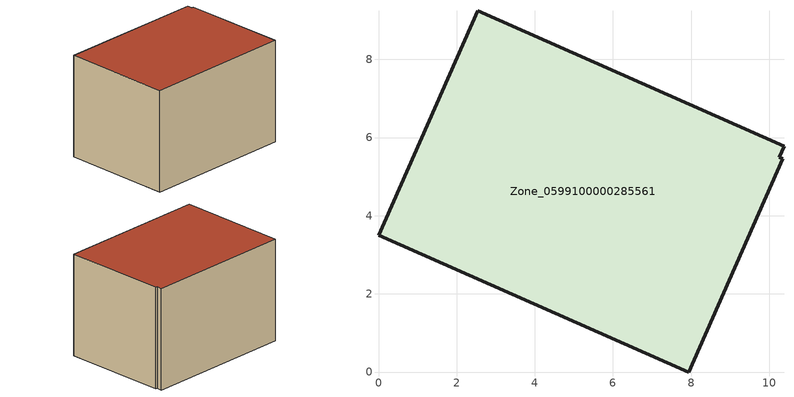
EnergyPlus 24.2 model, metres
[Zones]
Zone_0599100000285561
 floor ground (C_G): 0,3.5 2.54,9.24 10.38,5.78 10.25,5.5 10.35,5.46 7.94,0 z0
 wall outside (C_F): 2.54,9.24 0,3.5 7.94,0 10.35,5.46 10.25,5.5 10.38,5.78 2.54,9.24 z0:5.86
 roof outside (C_R): 0,3.5 7.94,0 10.35,5.46 10.25,5.5 10.38,5.78 2.54,9.24 z5.86
[BUILDING]
Pand.0599100000285561: North Axis=0; Terrain=City; Loads Convergence Tolerance Value=0.04; Temperature Convergence Tolerance Value=0.4; Solar Distribution=FullExterior; Maximum Number of Warmup Days=25; Minimum Number of Warmup Days=1
[Site:Location]
Rotterdam.The.Hague.AP_ZH_NLD Design_Conditions: Latitude=51.96; Longitude=4.45; Time Zone=1; Elevation=-4.5
[SITE:GROUNDTEMPERATURE:BUILDINGSURFACE]
18, 18, 18, 18, 18, 18, 18, 18, 18, 18, 18, 18
[MATERIAL] Thermal Absorptance=0.9; Solar Absorptance=0.7; Visible Absorptance=0.7
Name | Roughness | Thickness | Conductivity | Density | Specific Heat
G.TI.1946-1964 | MediumSmooth | 0.15 | 1 | 540 | 1210
F.TI.1946-1964 | Rough | 0.3 | 0.857143 | 1920 | 840
R.TI.1946-1964 | MediumRough | 0.2 | 0.277778 | 1500 | 1000
[CONSTRUCTION]
C_G: G.TI.1946-1964
C_F: F.TI.1946-1964
C_R: R.TI.1946-1964
[ZONE]
Zone_0599100000285561: Type=1; Multiplier=1; Ceiling Height=Autocalculate; Volume=Autocalculate; Floor Area=autocalculate; Part of Total Floor Area=Yes
[ZONEINFILTRATION:DESIGNFLOWRATE]
Infil_Zone_0599100000285561: Zone or ZoneList or Space or SpaceList=Zone_0599100000285561; Schedule=AlwaysOn; Design Flow Rate Calculation Method=Flow/Area; Flow Rate per Floor Area=0.003; Constant Term Coefficient=1; Temperature Term Coefficient=0; Velocity Term Coefficient=0; Velocity Squared Term Coefficient=0
[HVACTEMPLATE:ZONE:IDEALLOADSAIRSYSTEM]
Zone_0599100000285561: Maximum Heating Supply Air Temperature=50; Minimum Cooling Supply Air Temperature=13; Maximum Heating Supply Air Humidity Ratio=0.0156; Minimum Cooling Supply Air Humidity Ratio=0.0077; Heating Limit=NoLimit; Cooling Limit=NoLimit; Dehumidification Control Type=ConstantSensibleHeatRatio; Cooling Sensible Heat Ratio=0.7; Dehumidification Setpoint=60; Humidification Control Type=None; Humidification Setpoint=30; Outdoor Air Method=None; Outdoor Air Flow Rate per Person=0.00944; Outdoor Air Flow Rate per Zone Floor Area=0; Outdoor Air Flow Rate per Zone=0; Demand Controlled Ventilation Type=None; Outdoor Air Economizer Type=NoEconomizer; Heat Recovery Type=None; Sensible Heat Recovery Effectiveness=0.7; Latent Heat Recovery Effectiveness=0.65
[ZONECONTROL:THERMOSTAT]
ThermostatControl_Zone_0599100000285561: Zone or ZoneList=Zone_0599100000285561; Control Type Schedule=DualSetpointControlType; Control 1=Thermostat_Zone_0599100000285561; Temperature Difference Between Cutout And Setpoint=0
[THERMOSTATSETPOINT:DUALSETPOINT]
Thermostat_Zone_0599100000285561: Heating Setpoint Temperature Schedule=HeatingSetpoint_Zone_0599100000285561; Cooling Setpoint Temperature Schedule=CoolingSetpoint_Zone_0599100000285561
[SCHEDULE:COMPACT]
HeatingSetpoint_Zone_0599100000285561: Through: 12/31, For: AllDays, Until: 24:00, 21
CoolingSetpoint_Zone_0599100000285561: Through: 12/31, For: AllDays, Until: 24:00, 24
DualSetpointControlType: Through: 12/31, For: AllDays, Until: 24:00, 4
AlwaysOn: Through: 12/31, For: AllDays, Until: 24:00, 1
